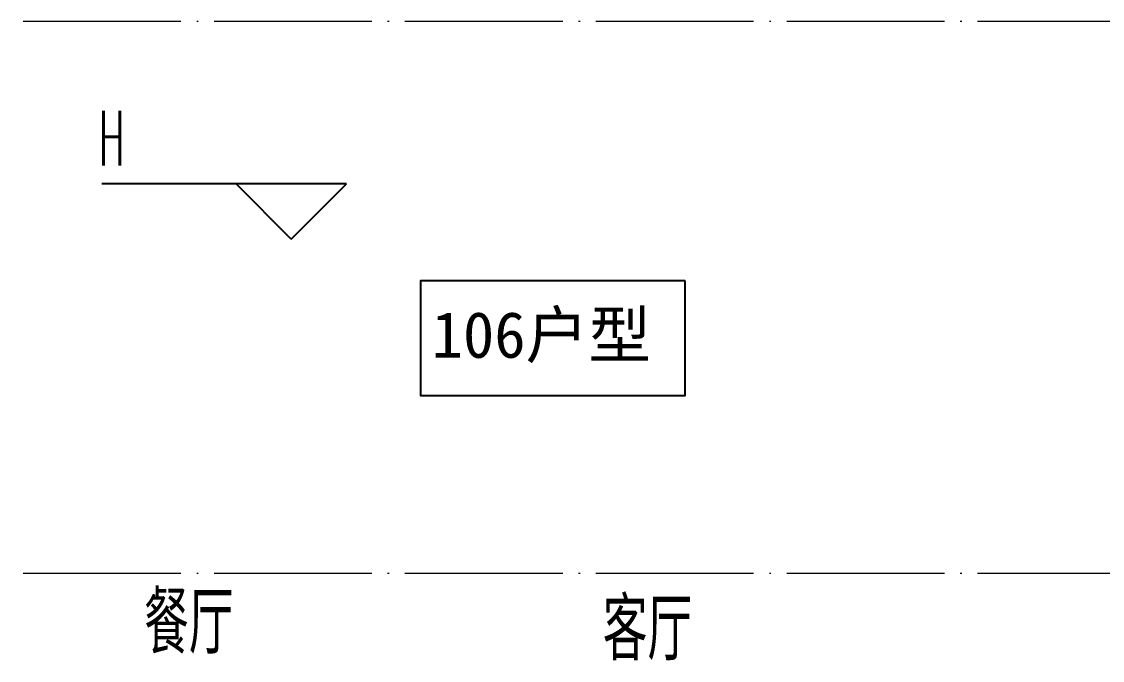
# Model space of a CAD drawing. Extents: x 27938 to 1042331, y -235042 to 1535213.
# Drawn here: x 698489 to 702599, y 445502 to 447932 of the extents above; entities that cross this region are included whole.
import ezdxf

# ---------------------------------------------------------------- set-up
doc = ezdxf.new("R2010")
doc.units = 0
doc.header["$LTSCALE"] = 1000
doc.header["$MEASUREMENT"] = 0
doc.linetypes.add('DOTE', pattern=[2.42, 2, -0.2, 0.02, -0.2])
for name, color, linetype in [('3.5方案汇报，与郭总、侯月琴确定户型_t8$0$2020.03.04 -1安徽标准化洋房户型(UA）_t8_t8$0$看线', 154, 'Continuous'), ('DIM_ELEV', 3, 'Continuous'), ('PUB_TEXT', 4, 'Continuous')]:
    doc.layers.add(name, color=color, linetype=linetype)
doc.layers.add('DOTE', color=19, linetype='DOTE', lineweight=9)
doc.styles.add('_TCH_DIM', font='SIMPLEX.shx', dxfattribs={"width": 0.6, "oblique": 10, "bigfont": 'hztxt.shx'})
doc.styles.get("Standard").update_dxf_attribs({"font": 'gbenor.shx', "bigfont": 'gbcbig.shx'})
doc.styles.add('黑体', font='simhei.ttf')

# ---------------------------------------------------------------- blocks, each defined once
blk = doc.blocks.new('GFDGDGRDGRDG')
at = {"layer": 'DOTE', "linetype": 'DOTE', "ltscale": 0.3}
for p, q in [((626393.7, 368458.3), (573593.7, 368458.3)), ((626393.7, 366358.3), (573593.7, 366358.3))]:
    blk.add_line(p, q, dxfattribs=at)

msp = doc.modelspace()

# ---------------------------------------------------------------- linework, layer by layer
at = {"color": 8}
msp.add_lwpolyline([(701011.9, 446945.2), (700005.9, 446945.2), (700005.9, 446509.2), (701011.9, 446509.2)], close=True, dxfattribs=at)
at = {"layer": 'DIM_ELEV', "color": 8}
for p, q in [((699724.3, 447314.9), (698793.4, 447314.9)), ((699514.3, 447104.9), (699304.3, 447314.9)), ((699514.3, 447104.9), (699724.3, 447314.9))]:
    msp.add_line(p, q, dxfattribs=at)

# ---------------------------------------------------------------- block references
at = {"layer": '3.5方案汇报，与郭总、侯月琴确定户型_t8$0$2020.03.04 -1安徽标准化洋房户型(UA）_t8_t8$0$看线', "ltscale": 10}
msp.add_blockref('GFDGDGRDGRDG', (106822.9, 79473.8), dxfattribs=at)

# ---------------------------------------------------------------- texts
at = {"color": 8, "style": '黑体'}
msp.add_text('106户型', height=175, dxfattribs=at).set_placement((700048.1, 446653))
at = {"layer": 'DIM_ELEV', "color": 8, "style": '_TCH_DIM', "width": 0.494118}
msp.add_text('H', height=208.2, dxfattribs=at).set_placement((698782.7, 447384.9))
at = {"layer": 'PUB_TEXT', "color": 8}
for s, p in [('餐厅', (698954.3, 445526.3)), ('客厅', (700698.7, 445501.3))]:
    msp.add_text(s, height=236.31, dxfattribs=at).set_placement(p)

doc.saveas('drawing.dxf')
